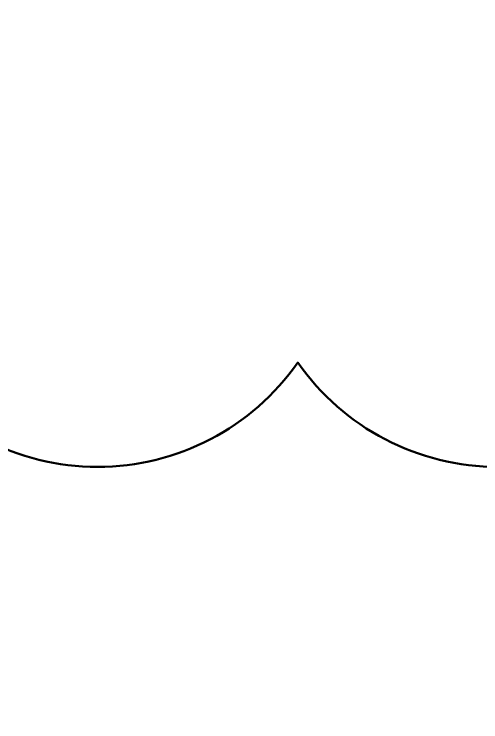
# Model space of a CAD drawing. Header units: millimetres. Extents: x -300 to 383236, y -195106 to -144646.
# Drawn here: x 22940 to 23640, y -175666 to -174607 of the extents above; entities that cross this region are included whole.
import ezdxf

# ---------------------------------------------------------------- set-up
doc = ezdxf.new("R2010")
doc.units = ezdxf.units.MM
doc.header["$LTSCALE"] = 60
doc.layers.add('C_REV', color=4, linetype='Continuous', lineweight=50)

# ---------------------------------------------------------------- blocks, each defined once
blk = doc.blocks.new('A$C44261593')
h = blk.add_hatch()
h.set_pattern_fill('ANSI31', color=253, scale=100)
h.set_pattern_definition([(45, (0, -50460), (-224.5064, 224.5064), [])])
edge = h.paths.add_edge_path()
edge.add_line((-58347, -14256), (-58347, -14056))
edge.add_line((-58347, -14056), (-57547, -14056))
edge.add_line((-57547, -14056), (-57547, -15056))
edge.add_line((-57547, -15056), (-60547, -15056))
edge.add_line((-60547, -15056), (-60547, -31056))
edge.add_line((-60547, -31056), (-57647, -31056))
edge.add_line((-57647, -31056), (-57647, -32268))
edge.add_line((-57647, -32268), (-43347, -32268))
edge.add_line((-43347, -32268), (-43347, -29256))
edge.add_line((-43347, -29256), (-34347, -29256))
edge.add_line((-34347, -29256), (-34347, -14206))
edge.add_line((-34347, -14206), (-33547, -14206))
edge.add_line((-33547, -14206), (-33547, -29256))
edge.add_line((-33547, -29256), (-30497, -29256))
edge.add_line((-30497, -29256), (-30497, -30056))
edge.add_line((-30497, -30056), (-30547, -30056))
edge.add_line((-30547, -30056), (-30547, -34906))
edge.add_line((-30547, -34906), (-30569.2, -34906))
edge.add_arc((-31589.7, -35133.7), 1045.6, 12.5777, 76.5787)
edge.add_line((-31347, -34116.7), (-31347, -30056))
edge.add_line((-31347, -30056), (-42547, -30056))
edge.add_line((-42547, -30056), (-42547, -34906))
edge.add_line((-42547, -34906), (-43347, -34906))
edge.add_line((-43347, -34906), (-43347, -33068))
edge.add_line((-43347, -33068), (-57647, -33068))
edge.add_line((-57647, -33068), (-57647, -34906))
edge.add_line((-57647, -34906), (-58447, -34906))
edge.add_line((-58447, -34906), (-58447, -31856))
edge.add_line((-58447, -31856), (-66197, -31856))
edge.add_line((-66197, -31856), (-66197, -31056))
edge.add_line((-66197, -31056), (-61347, -31056))
edge.add_line((-61347, -31056), (-61347, -14256))
edge.add_line((-61347, -14256), (-58347, -14256))

msp = doc.modelspace()

# ---------------------------------------------------------------- linework, layer by layer
at = {"layer": 'C_REV'}
msp.add_lwpolyline([(35365.3, -175128.3, -0.520567), (34765.3, -175128.3, -0.520567), (34165.3, -175128.3, -0.520567), (33565.3, -175128.3, -0.520567), (32965.3, -175128.3, -0.520567), (32365.3, -175128.3, -0.520567), (31765.3, -175128.3, -0.520567), (31165.3, -175128.3, -0.520567), (30565.3, -175128.3, -0.520567), (29965.3, -175128.3, -0.520567), (29365.3, -175128.3, -0.520567), (28765.3, -175128.3, -0.520567), (28165.3, -175128.3, -0.520567), (27565.3, -175128.3, -0.520567), (26965.3, -175128.3, -0.520567), (26365.3, -175128.3, -0.520567), (25765.3, -175128.3, -0.520567), (25165.3, -175128.3, -0.520567), (24565.3, -175128.3, -0.520567), (23965.3, -175128.3, -0.520567), (23365.3, -175128.3, -0.520567), (22765.3, -175128.3, -0.520567)], format="xyb", dxfattribs=at)

# ---------------------------------------------------------------- block references
msp.add_blockref('A$C44261593', (71340, -144646.1))

doc.saveas('drawing.dxf')
